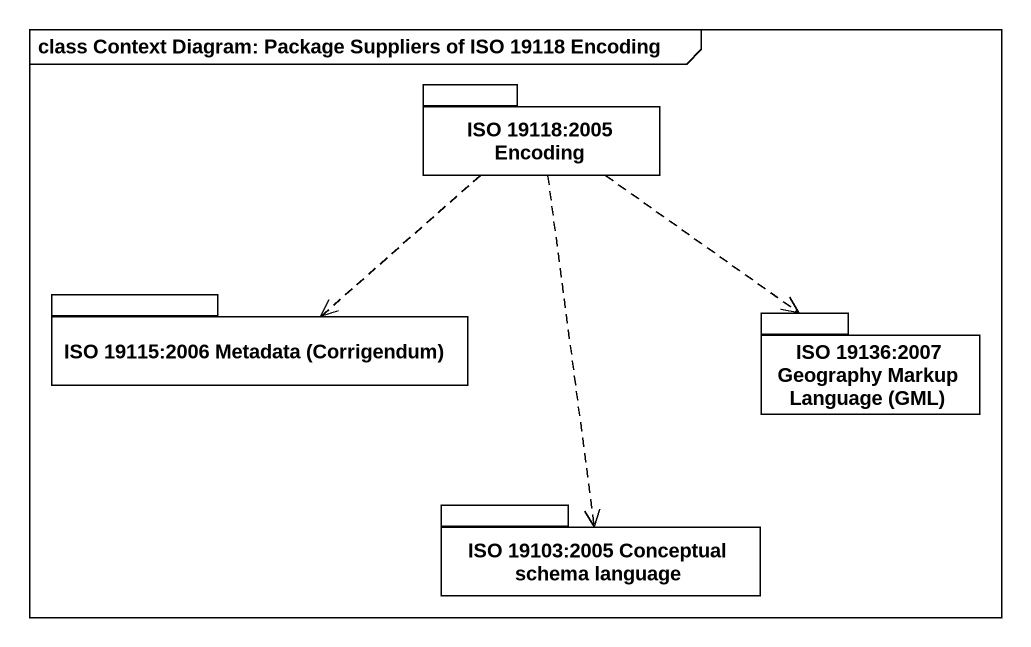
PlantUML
@startuml
mainframe class Context Diagram: Package Suppliers of ISO 19118 Encoding
package "ISO 19118:2005 Encoding" as ISO_19118_2005_Encoding {
}
package "ISO 19115:2006 Metadata (Corrigendum)" as ISO_19115_2006_Metadata {
}
package "ISO 19136:2007 Geography Markup Language (GML)" as ISO_19136_2007_Geography {
}
package "ISO 19103:2005 Conceptual schema language" as ISO_19103_2005_Conceptual {
}
ISO_19118_2005_Encoding ..> ISO_19115_2006_Metadata
ISO_19118_2005_Encoding ..> ISO_19136_2007_Geography
ISO_19118_2005_Encoding ..> ISO_19103_2005_Conceptual
@enduml
